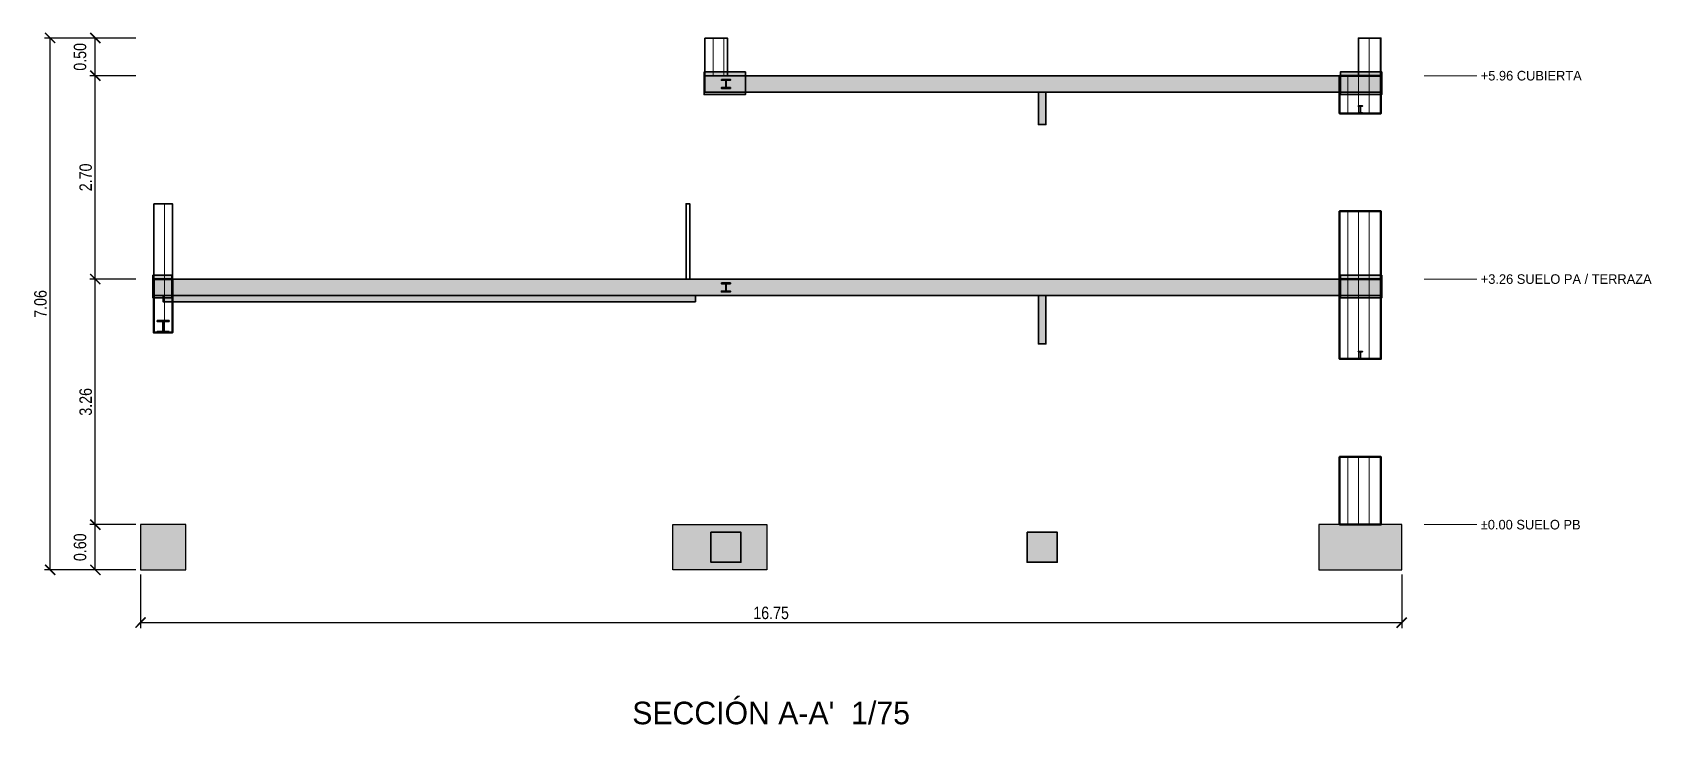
# Model space of a CAD drawing. Header units: millimetres. Extents: x -1611 to 19894, y -2654 to 6535.
import ezdxf
from ezdxf.enums import TextEntityAlignment as Align

# ---------------------------------------------------------------- set-up
doc = ezdxf.new("R2010")
doc.units = ezdxf.units.MM
for name, color, linetype, lineweight in [('acero_dintel', 5, 'Continuous', 35), ('acero_dinteles', 5, 'Continuous', 35), ('acero_vigas_cubierta', 5, 'Continuous', 35), ('acero_vigas_forjado', 5, 'Continuous', 35), ('cimentacion', 8, 'Continuous', 25), ('COTAS', 3, 'Continuous', 13), ('forjado_cubierta', 5, 'Continuous', 35), ('forjado_PB_PA', 5, 'Continuous', 35), ('forjado_salon', 8, 'Continuous', 35), ('muros_PA', 7, 'Continuous', 50), ('muros_PB', 7, 'Continuous', 50), ('parapeto_cubierta', 7, 'Continuous', 35), ('parapeto_terraza', 7, 'Continuous', 35), ('RAYADO_FORJADO', 7, 'Continuous', 9), ('RAYADO_MURO', 7, 'Continuous', 9), ('RAYADO_OTROS', 8, 'Continuous', 9), ('riostras', 8, 'Continuous', 35), ('tabiques_PA', 7, 'Continuous', 35), ('tabiques_PB', 7, 'Continuous', 35), ('TEXTO', 2, 'Continuous', 13), ('zuncho_cubierta', 8, 'Continuous', 35), ('zuncho_forjado', 8, 'Continuous', 35)]:
    doc.layers.add(name, color=color, linetype=linetype, lineweight=lineweight)
doc.styles.add('OpenSansCondensed-Light', font='OpenSansCondensed-Light.ttf')
doc.dimstyles.new('EZDXF', dxfattribs={"dimtxt": 0.25, "dimasz": 0.175, "dimexe": 0.375, "dimexo": 0.125, "dimgap": 0.1, "dimtad": 1, "dimlfac": 100, "dimzin": 12, "dimdsep": 46, "dimtxsty": 'OpenSansCondensed-Light', "dimblk": 'ARCHTICK', "dimcen": 2.5, "dimazin": 3, "dimtfac": 0.5, "dimtmove": 2, "dimatfit": 3})

# ---------------------------------------------------------------- blocks, each defined once
blk = doc.blocks.new('_ARCHTICK')
at = {"color": 0, "linetype": 'BYBLOCK', "const_width": 0.15}
blk.add_lwpolyline([(-0.5, -0.5), (0.5, 0.5)], dxfattribs=at)

msp = doc.modelspace()

# ---------------------------------------------------------------- hatches: boundary and pattern name
at = {"layer": 'RAYADO_FORJADO'}
h = msp.add_hatch(color=8, dxfattribs=at)
h.dxf.hatch_style = 1
h.paths.add_polyline_path([(7310, 6010), (7860, 6010), (7860, 5710), (7310, 5710)])
h = msp.add_hatch(color=7, dxfattribs=at)
h.dxf.hatch_style = 1
h.paths.add_polyline_path([(7320, 5960), (16300, 5960), (16300, 5740), (7320, 5740)])
h = msp.add_hatch(color=5, dxfattribs=at)
h.dxf.hatch_style = 1
h.paths.add_polyline_path([(7540, 5910), (7660, 5910), (7660, 5899), (7603.25, 5899), (7603.25, 5801), (7660, 5801), (7660, 5790), (7540, 5790), (7540, 5801), (7596.75, 5801), (7596.75, 5899), (7540, 5899)])
h = msp.add_hatch(color=8, dxfattribs=at)
h.dxf.hatch_style = 1
h.paths.add_polyline_path([(15760, 5710), (16310, 5710), (16310, 6010), (15760, 6010)])
h = msp.add_hatch(color=5, dxfattribs=at)
h.dxf.hatch_style = 1
h.paths.add_polyline_path([(15997.5, 5560), (16052.5, 5560), (16052.5, 5554.3), (16027.05, 5554.3), (16027.05, 5465.7), (16052.5, 5465.7), (16052.5, 5460), (15997.5, 5460), (15997.5, 5465.7), (16022.95, 5465.7), (16022.95, 5554.3), (15997.5, 5554.3)])
h = msp.add_hatch(color=8, dxfattribs=at)
h.dxf.hatch_style = 1
h.paths.add_polyline_path([(-10, 3310), (-10, 3010), (240, 3010), (240, 3310)])
h = msp.add_hatch(color=7, dxfattribs=at)
h.dxf.hatch_style = 1
h.paths.add_polyline_path([(0, 3260), (16300, 3260), (16300, 3040), (0, 3040)])
h = msp.add_hatch(color=8, dxfattribs=at)
h.dxf.hatch_style = 1
h.paths.add_polyline_path([(15760, 3010), (16310, 3010), (16310, 3310), (15760, 3310)])
h = msp.add_hatch(color=8, dxfattribs=at)
h.dxf.hatch_style = 1
h.paths.add_polyline_path([(125, 3040), (7195, 3040), (7195, 2960), (125, 2960)])
h = msp.add_hatch(color=5, dxfattribs=at)
h.dxf.hatch_style = 1
h.paths.add_polyline_path([(7540, 3210), (7660, 3210), (7660, 3199), (7603.25, 3199), (7603.25, 3101), (7660, 3101), (7660, 3090), (7540, 3090), (7540, 3101), (7596.75, 3101), (7596.75, 3199), (7540, 3199)])
h = msp.add_hatch(color=5, dxfattribs=at)
h.dxf.hatch_style = 1
h.paths.add_polyline_path([(45, 2710), (205, 2710), (205, 2697), (129, 2697), (129, 2563), (205, 2563), (205, 2550), (45, 2550), (45, 2563), (121, 2563), (121, 2697), (45, 2697)])
h = msp.add_hatch(color=5, dxfattribs=at)
h.dxf.hatch_style = 1
h.paths.add_polyline_path([(15997.5, 2300), (16052.5, 2300), (16052.5, 2294.3), (16027.05, 2294.3), (16027.05, 2205.7), (16052.5, 2205.7), (16052.5, 2200), (15997.5, 2200), (15997.5, 2205.7), (16022.95, 2205.7), (16022.95, 2294.3), (15997.5, 2294.3)])
h = msp.add_hatch(color=8, dxfattribs=at)
h.dxf.hatch_style = 1
h.paths.add_polyline_path([(7400, -100), (7800, -100), (7800, -500), (7400, -500)])
h = msp.add_hatch(color=8, dxfattribs=at)
h.dxf.hatch_style = 1
h.paths.add_polyline_path([(11600, -100), (12000, -100), (12000, -500), (11600, -500)])
at = {"layer": 'RAYADO_MURO'}
h = msp.add_hatch(dxfattribs=at)
h.set_pattern_fill('ANSI31', scale=45, angle=45)
h.paths.add_polyline_path([(7320, 6460), (7620, 6460), (7620, 5960), (7320, 5960)])
h = msp.add_hatch(dxfattribs=at)
h.set_pattern_fill('ANSI31', scale=45, angle=45)
h.paths.add_polyline_path([(16000, 5960), (16000, 6460), (16300, 6460), (16300, 5960)])
h = msp.add_hatch(dxfattribs=at)
h.set_pattern_fill('ANSI31', scale=45, angle=45)
h.paths.add_polyline_path([(15750, 5960), (16300, 5960), (16300, 5460), (15750, 5460)])
h = msp.add_hatch(dxfattribs=at)
h.set_pattern_fill('ANSI31', scale=45, angle=45)
h.paths.add_polyline_path([(0, 4260), (250, 4260), (250, 3260), (0, 3260)])
h = msp.add_hatch(dxfattribs=at)
h.set_pattern_fill('ANSI31', scale=45, angle=45)
h.paths.add_polyline_path([(7070, 3260), (7070, 4260), (7120, 4260), (7120, 3260)])
h = msp.add_hatch(dxfattribs=at)
h.set_pattern_fill('ANSI31', scale=45, angle=45)
h.paths.add_polyline_path([(15750, 3260), (15750, 4160), (16300, 4160), (16300, 3260)])
h = msp.add_hatch(dxfattribs=at)
h.set_pattern_fill('ANSI31', scale=45, angle=45)
h.paths.add_polyline_path([(0, 3260), (250, 3260), (250, 2550), (0, 2550)])
h = msp.add_hatch(dxfattribs=at)
h.set_pattern_fill('ANSI31', scale=45, angle=45)
h.paths.add_polyline_path([(15750, 3260), (16300, 3260), (16300, 2200), (15750, 2200)])
h = msp.add_hatch(dxfattribs=at)
h.set_pattern_fill('ANSI31', scale=45, angle=45)
h.paths.add_polyline_path([(15750, 0), (15750, 900), (16300, 900), (16300, 0)])
at = {"layer": 'RAYADO_OTROS'}
h = msp.add_hatch(color=7, dxfattribs=at)
h.dxf.hatch_style = 1
h.paths.add_polyline_path([(11750, 5740), (11850, 5740), (11850, 5310), (11750, 5310)])
h = msp.add_hatch(color=7, dxfattribs=at)
h.dxf.hatch_style = 1
h.paths.add_polyline_path([(11750, 3040), (11850, 3040), (11850, 2400), (11750, 2400)])
h = msp.add_hatch(color=8, dxfattribs=at)
h.dxf.hatch_style = 1
h.paths.add_polyline_path([(-175, 0), (-175, -600), (425, -600), (425, 0)])
h = msp.add_hatch(color=8, dxfattribs=at)
h.dxf.hatch_style = 1
h.paths.add_polyline_path([(6895, -600), (6895, 0), (8145, 0), (8145, -600)])
h = msp.add_hatch(color=8, dxfattribs=at)
h.dxf.hatch_style = 1
h.paths.add_polyline_path([(15475, -600), (16575, -600), (16575, 0), (15475, 0)])

# ---------------------------------------------------------------- linework, layer by layer
at = {"layer": 'acero_dintel'}
msp.add_lwpolyline([(45, 2710), (205, 2710), (205, 2697), (129, 2697), (129, 2563), (205, 2563), (205, 2550), (45, 2550), (45, 2563), (121, 2563), (121, 2697), (45, 2697)], close=True, dxfattribs=at)
at = {"layer": 'acero_dinteles'}
for points in [[(15997.5, 5560), (16052.5, 5560), (16052.5, 5554.3), (16027.05, 5554.3), (16027.05, 5465.7), (16052.5, 5465.7), (16052.5, 5460), (15997.5, 5460), (15997.5, 5465.7), (16022.95, 5465.7), (16022.95, 5554.3), (15997.5, 5554.3)], [(15997.5, 2300), (16052.5, 2300), (16052.5, 2294.3), (16027.05, 2294.3), (16027.05, 2205.7), (16052.5, 2205.7), (16052.5, 2200), (15997.5, 2200), (15997.5, 2205.7), (16022.95, 2205.7), (16022.95, 2294.3), (15997.5, 2294.3)]]:
    msp.add_lwpolyline(points, close=True, dxfattribs=at)
at = {"layer": 'acero_vigas_cubierta'}
msp.add_lwpolyline([(7540, 5910), (7660, 5910), (7660, 5899), (7603.25, 5899), (7603.25, 5801), (7660, 5801), (7660, 5790), (7540, 5790), (7540, 5801), (7596.75, 5801), (7596.75, 5899), (7540, 5899)], close=True, dxfattribs=at)
at = {"layer": 'acero_vigas_forjado'}
msp.add_lwpolyline([(7540, 3210), (7660, 3210), (7660, 3199), (7603.25, 3199), (7603.25, 3101), (7660, 3101), (7660, 3090), (7540, 3090), (7540, 3101), (7596.75, 3101), (7596.75, 3199), (7540, 3199)], close=True, dxfattribs=at)
at = {"layer": 'cimentacion'}
for points in [[(-175, 0), (-175, -600), (425, -600), (425, 0)], [(6895, -600), (6895, 0), (8145, 0), (8145, -600)], [(15475, -600), (16575, -600), (16575, 0), (15475, 0)]]:
    msp.add_lwpolyline(points, close=True, dxfattribs=at)
at = {"layer": 'COTAS'}
for p, q in [((16875, 5960), (17575, 5960)), ((16875, 3260), (17575, 3260)), ((16875, 0), (17575, 0))]:
    msp.add_line(p, q, dxfattribs=at)
at = {"layer": 'forjado_cubierta'}
msp.add_lwpolyline([(7320, 5960), (16300, 5960), (16300, 5740), (7320, 5740)], close=True, dxfattribs=at)
at = {"layer": 'forjado_PB_PA'}
msp.add_lwpolyline([(0, 3260), (16300, 3260), (16300, 3040), (0, 3040)], close=True, dxfattribs=at)
at = {"layer": 'forjado_salon'}
msp.add_lwpolyline([(125, 3040), (7195, 3040), (7195, 2960), (125, 2960)], close=True, dxfattribs=at)
at = {"layer": 'muros_PA'}
for points in [[(15750, 5960), (16300, 5960), (16300, 5460), (15750, 5460)], [(15750, 3260), (15750, 4160), (16300, 4160), (16300, 3260)]]:
    msp.add_lwpolyline(points, close=True, dxfattribs=at)
at = {"layer": 'muros_PB'}
for points in [[(0, 3260), (250, 3260), (250, 2550), (0, 2550)], [(15750, 3260), (16300, 3260), (16300, 2200), (15750, 2200)], [(15750, 0), (15750, 900), (16300, 900), (16300, 0)]]:
    msp.add_lwpolyline(points, close=True, dxfattribs=at)
at = {"layer": 'parapeto_cubierta'}
for points in [[(7320, 6460), (7620, 6460), (7620, 5960), (7320, 5960)], [(16000, 5960), (16000, 6460), (16300, 6460), (16300, 5960)]]:
    msp.add_lwpolyline(points, close=True, dxfattribs=at)
at = {"layer": 'parapeto_terraza'}
for points in [[(0, 4260), (250, 4260), (250, 3260), (0, 3260)], [(7070, 3260), (7070, 4260), (7120, 4260), (7120, 3260)]]:
    msp.add_lwpolyline(points, close=True, dxfattribs=at)
at = {"layer": 'riostras'}
for points in [[(7400, -100), (7800, -100), (7800, -500), (7400, -500)], [(11600, -100), (12000, -100), (12000, -500), (11600, -500)]]:
    msp.add_lwpolyline(points, close=True, dxfattribs=at)
at = {"layer": 'tabiques_PA'}
msp.add_lwpolyline([(11750, 5740), (11850, 5740), (11850, 5310), (11750, 5310)], close=True, dxfattribs=at)
at = {"layer": 'tabiques_PB'}
msp.add_lwpolyline([(11750, 3040), (11850, 3040), (11850, 2400), (11750, 2400)], close=True, dxfattribs=at)
at = {"layer": 'zuncho_cubierta'}
for points in [[(7310, 6010), (7860, 6010), (7860, 5710), (7310, 5710)], [(15760, 5710), (16310, 5710), (16310, 6010), (15760, 6010)]]:
    msp.add_lwpolyline(points, close=True, dxfattribs=at)
at = {"layer": 'zuncho_forjado'}
for points in [[(-10, 3310), (-10, 3010), (240, 3010), (240, 3310)], [(15760, 3010), (16310, 3010), (16310, 3310), (15760, 3310)]]:
    msp.add_lwpolyline(points, close=True, dxfattribs=at)

# ---------------------------------------------------------------- texts
at = {"layer": 'TEXTO'}
for s, p in [('+5.96 CUBIERTA', (17625, 5960)), ('+3.26 SUELO PA / TERRAZA', (17625, 3260)), ('±0.00 SUELO PB', (17625, 0))]:
    msp.add_text(s, height=127.5, dxfattribs=at).set_placement(p, align=Align.MIDDLE_LEFT)
msp.add_text("SECCIÓN A-A'  1/75", height=300, dxfattribs=at).set_placement((8200, -2500), align=Align.MIDDLE_CENTER)

# ---------------------------------------------------------------- dimensions: what is measured, and where the dimension line sits
at = {"layer": 'COTAS'}
for base, p1, p2, text in [((-1375, -600), (-175, -600), (-175, 6460), '7.06'), ((-775, 5960), (-175, 5960), (-175, 6460), '0.50'), ((-775, 3260), (-175, 3260), (-175, 5960), '2.70'), ((-775, 0), (-175, 0), (-175, 3260), '3.26'), ((-775, -600), (-175, -600), (-175, 0), '0.60')]:
    msp.add_linear_dim(base=base, p1=p1, p2=p2, angle=90, text=text, dimstyle='EZDXF', override={"dimtxt": 165, "dimasz": 135, "dimexe": 75, "dimexo": 60, "dimgap": 45, "dimtad": 1, "dimclrt": 3}, dxfattribs=at).render()
msp.add_linear_dim(base=(-175, -1300), p1=(-175, -600), p2=(16575, -600), text='16.75', dimstyle='EZDXF', override={"dimtxt": 165, "dimasz": 135, "dimexe": 75, "dimexo": 60, "dimgap": 45, "dimtad": 1, "dimclrt": 3}, dxfattribs=at).render()

doc.saveas('drawing.dxf')
